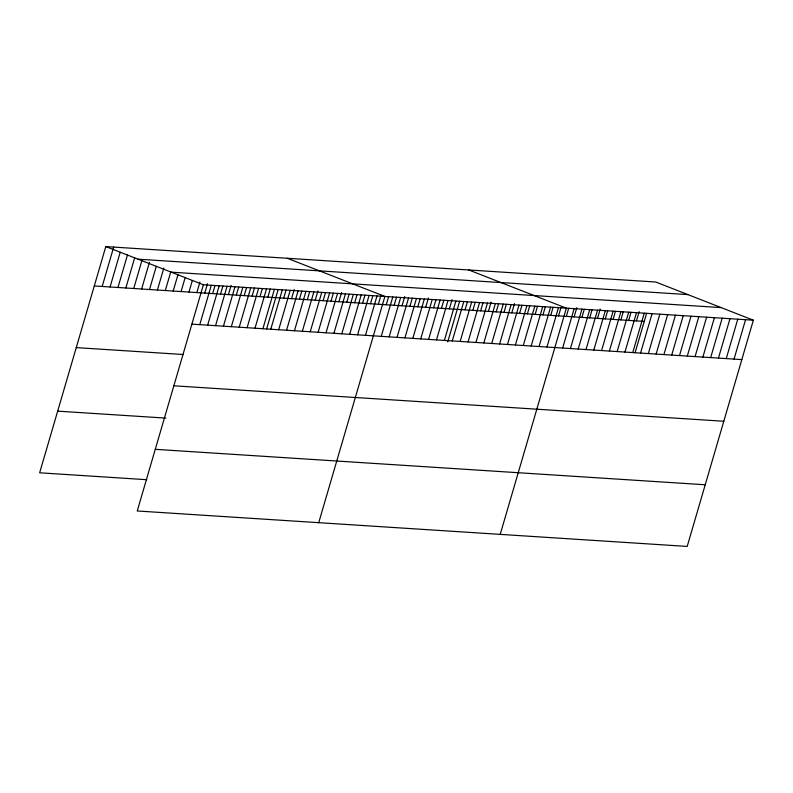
<?xml version="1.0" encoding="UTF-8"?>
<svg xmlns="http://www.w3.org/2000/svg" width="793" height="793" viewBox="0 0 793 793"><rect width="100%" height="100%" fill="white"/><g stroke="black" fill="none" stroke-linecap="round" stroke-linejoin="round"><path stroke-width="1.19" d="M753.35 320.203L203.395 284.756L137.239 510.979L687.194 546.427L753.35 320.203L655.761 282.021L105.806 246.573L39.65 472.797L146.735 479.696M102.178 286.461L113.696 247.079M110.068 286.977L120.229 252.224M117.959 287.482L127.445 255.049M125.849 287.988L134.651 257.874M133.739 288.503L141.868 260.699M141.63 289.009L149.421 262.364M149.52 289.514L156.29 266.349M157.411 290.02L163.844 268.014M165.301 290.535L170.723 271.999M173.191 291.041L177.929 274.824M181.082 291.546L185.146 277.649M188.972 292.062L192.362 280.474M196.862 292.567L199.915 282.139M204.753 293.073L207.469 283.805M199.767 324.654L211.285 285.272M212.643 293.588L215.012 285.48M207.657 325.16L219.175 285.777M220.533 294.094L222.902 285.986M215.547 325.665L227.066 286.283M228.424 294.599L231.14 285.331M223.438 326.181L234.956 286.798M236.314 295.115L238.693 287.007M231.328 326.686L242.846 287.304M244.204 295.62L246.583 287.512M239.218 327.192L250.737 287.809M252.095 296.126L254.474 288.018M247.109 327.707L258.627 288.325M259.985 296.632L262.364 288.533M254.999 328.213L266.517 288.83M267.875 297.147L270.254 289.039M262.889 328.718L274.408 289.336M266.597 329.045L278.145 289.544M270.78 329.234L282.298 289.841M283.666 298.158L286.035 290.05M278.67 329.739L290.188 290.357M291.556 298.674L294.262 289.405M286.56 330.245L298.079 290.862M299.447 299.179L301.816 291.071M294.451 330.75L305.969 291.368M307.337 299.685L309.706 291.576M302.341 331.266L313.859 291.883M315.227 300.2L317.934 290.932M310.232 331.771L321.75 292.389M323.118 300.706L325.487 292.597M318.122 332.277L329.64 292.895M331.008 301.211L333.377 293.103M326.022 332.792L337.531 293.41M338.898 301.727L341.605 292.458M333.912 333.298L345.421 293.916M346.789 302.232L349.158 294.124M341.803 333.803L353.311 294.421M354.679 302.738L357.048 294.629M349.693 334.319L361.202 294.937M362.57 303.253L364.939 295.145M357.584 334.824L369.092 295.442M370.46 303.759L372.829 295.65M365.474 335.33L376.992 295.948M378.35 304.264L381.056 294.996M318.727 522.676L384.883 296.453L287.284 258.27M386.241 304.77L388.61 296.661M381.255 336.351L392.773 296.969M394.131 305.285L396.5 297.177M389.145 336.856L400.663 297.474M402.021 305.791L404.727 296.523M397.035 337.372L408.554 297.98M409.912 306.296L412.281 298.188M404.926 337.877L416.444 298.495M417.802 306.812L420.171 298.703M412.816 338.383L424.334 299.001M425.692 307.317L428.408 298.049M420.706 338.889L432.225 299.506M433.583 307.823L435.952 299.714M428.597 339.404L440.115 300.022M441.473 308.338L443.842 300.23M436.487 339.91L448.005 300.527M449.363 308.844L452.079 299.576M444.377 340.415L455.896 301.033M447.748 341.862L459.633 301.241M452.268 340.931L463.786 301.548M465.045 309.855L467.424 301.746M460.158 341.436L471.676 302.054M472.836 310.36L475.215 302.252M468.048 341.942L479.567 302.559M480.627 310.856L483.006 302.748M475.939 342.457L487.457 303.065M488.419 311.362L491.135 302.093M483.829 342.963L495.347 303.58M496.21 311.867L498.579 303.759M491.719 343.468L503.238 304.086M504.001 312.363L506.37 304.254M499.61 343.984L511.128 304.591M511.792 312.868L514.508 303.6M507.5 344.489L519.019 305.107M519.584 313.374L521.953 305.265M515.391 344.995L526.909 305.612M527.375 313.869L529.744 305.761M523.281 345.5L534.799 306.118M535.166 314.375L537.535 306.267M531.171 346.016L542.69 306.633M542.957 314.88L545.326 306.772M539.062 346.521L550.58 307.139M550.748 315.376L553.117 307.268M546.962 347.027L558.47 307.644M558.54 315.882L560.909 307.773M500.214 534.373L566.361 308.16L468.772 269.967M566.331 316.377L568.7 308.269M562.643 348.038L574.152 308.655M574.122 316.883L576.828 307.615M570.435 348.543L581.943 309.161M581.913 317.388L584.282 309.28M578.216 349.049L589.734 309.666M589.705 317.884L592.074 309.776M586.007 349.544L597.525 310.162M597.496 318.389L600.202 309.121M593.798 350.05L605.317 310.668M605.287 318.895L607.656 310.787M601.59 350.556L613.108 311.173M613.078 319.391L615.447 311.282M609.381 351.051L620.899 311.669M620.869 319.896L623.239 311.788M617.172 351.557L628.69 312.174M628.661 320.402L631.03 312.293M624.963 352.062L636.482 312.68M636.452 320.897L639.158 311.639M632.755 352.558L644.273 313.176M635.064 352.796L646.612 313.294M640.546 353.063L652.064 313.681M648.337 353.569L659.855 314.187M656.128 354.065L667.647 314.682M663.919 354.57L675.438 315.188M671.711 355.076L683.229 315.693M679.502 355.571L691.02 316.189M687.293 356.077L698.811 316.694M695.084 356.582L706.603 317.19M702.876 357.078L714.394 317.696M710.667 357.584L722.185 318.201M718.458 358.089L729.976 318.697M726.249 358.585L737.768 319.202M734.04 359.09L745.559 319.708M138.002 259.172L687.967 294.619M171.189 272.158L721.144 307.605M94.288 285.956L644.243 321.403M191.876 324.139L741.832 359.596M76.257 347.612L183.342 354.511M173.845 385.794L723.801 421.252M57.681 411.141L165.896 418.109M155.269 449.324L705.225 484.771M105.806 246.573L203.395 284.756"/></g></svg>
